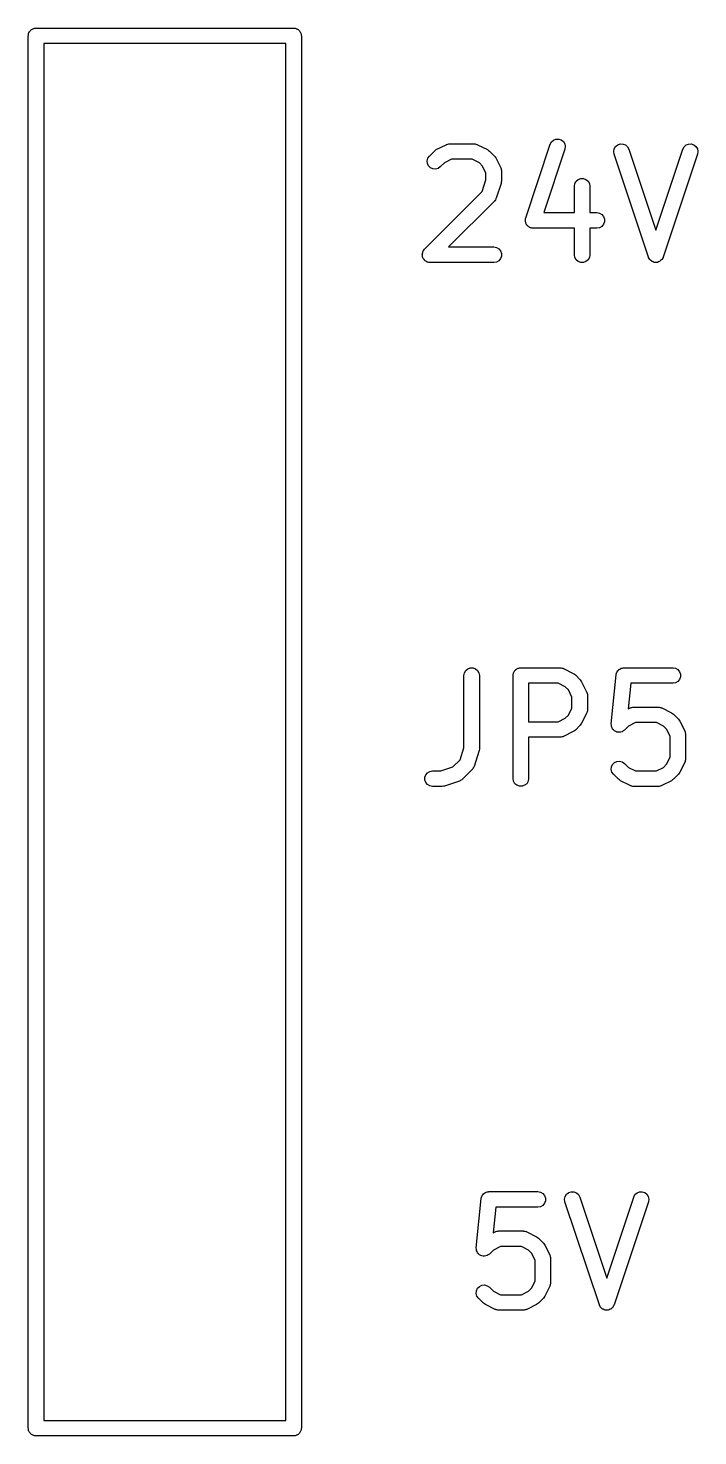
# Model space of a CAD drawing. Extents: x 25 to 346, y -457 to -16.
# Drawn here: x 192.03 to 198.53, y -399.89 to -386.24 of the extents above; entities that cross this region are included whole.
import ezdxf

# ---------------------------------------------------------------- set-up
doc = ezdxf.new("R2010")
doc.units = 0
doc.header["$MEASUREMENT"] = 0
doc.layers.add('BLACK', color=7, linetype='CONTINUOUS')

msp = doc.modelspace()

# ---------------------------------------------------------------- linework, layer by layer
at = {"layer": 'Black'}
for p, q in [((192.036, -386.296), (192.037, -386.289)), ((192.037, -386.289), (192.04, -386.284)), ((192.04, -386.284), (192.043, -386.277)), ((192.043, -386.277), (192.047, -386.272)), ((192.047, -386.272), (192.05, -386.267)), ((192.05, -386.267), (192.055, -386.263)), ((192.055, -386.263), (192.059, -386.258)), ((192.059, -386.258), (192.065, -386.254)), ((192.065, -386.254), (192.07, -386.25)), ((192.07, -386.25), (192.076, -386.248)), ((192.076, -386.248), (192.082, -386.245)), ((192.082, -386.245), (192.088, -386.243)), ((192.088, -386.243), (192.094, -386.241)), ((192.094, -386.241), (192.101, -386.241)), ((192.101, -386.241), (192.107, -386.24)), ((192.107, -386.24), (194.607, -386.24)), ((194.607, -386.24), (194.614, -386.241)), ((194.614, -386.241), (194.621, -386.241)), ((194.621, -386.241), (194.627, -386.243)), ((194.627, -386.243), (194.633, -386.245)), ((194.633, -386.245), (194.639, -386.248)), ((194.639, -386.248), (194.645, -386.25)), ((194.645, -386.25), (194.65, -386.254)), ((194.65, -386.254), (194.656, -386.258)), ((194.656, -386.258), (194.66, -386.263)), ((194.66, -386.263), (194.665, -386.267)), ((194.665, -386.267), (194.668, -386.272)), ((194.668, -386.272), (194.672, -386.277)), ((194.672, -386.277), (194.675, -386.284)), ((194.675, -386.284), (194.678, -386.289)), ((194.678, -386.289), (194.679, -386.296)), ((192.032, -386.315), (192.034, -386.309)), ((192.032, -399.815), (192.032, -386.315)), ((192.034, -386.302), (192.036, -386.296)), ((192.034, -386.309), (192.034, -386.302)), ((192.183, -386.39), (192.183, -399.74)), ((194.532, -386.39), (192.183, -386.39)), ((194.532, -399.74), (194.532, -386.39)), ((194.679, -386.296), (194.681, -386.302)), ((194.681, -386.302), (194.681, -386.309)), ((194.681, -386.309), (194.683, -386.315)), ((194.683, -386.315), (194.683, -399.815)), ((195.991, -387.418), (196.086, -387.37)), ((196.086, -387.37), (196.09, -387.369)), ((196.09, -387.369), (196.094, -387.367)), ((196.094, -387.367), (196.103, -387.365)), ((196.103, -387.365), (196.111, -387.363)), ((196.111, -387.363), (196.116, -387.363)), ((196.116, -387.363), (196.12, -387.362)), ((196.12, -387.362), (196.358, -387.362)), ((196.358, -387.362), (196.362, -387.363)), ((196.362, -387.363), (196.367, -387.363)), ((196.367, -387.363), (196.375, -387.365)), ((196.375, -387.365), (196.384, -387.367)), ((196.384, -387.367), (196.387, -387.369)), ((196.387, -387.369), (196.392, -387.37)), ((196.392, -387.37), (196.487, -387.418)), ((196.858, -388.08), (197.096, -387.366)), ((197.096, -387.366), (197.109, -387.343)), ((197.109, -387.343), (197.128, -387.326)), ((197.128, -387.326), (197.152, -387.316)), ((197.152, -387.316), (197.179, -387.316)), ((197.179, -387.316), (197.203, -387.324)), ((197.203, -387.324), (197.224, -387.34)), ((197.224, -387.34), (197.237, -387.362)), ((197.237, -387.362), (197.242, -387.388)), ((197.73, -387.388), (197.751, -387.371)), ((197.751, -387.371), (197.776, -387.363)), ((197.776, -387.363), (197.802, -387.364)), ((197.802, -387.364), (197.826, -387.373)), ((197.826, -387.373), (197.845, -387.391)), ((198.394, -387.391), (198.414, -387.373)), ((198.414, -387.373), (198.438, -387.364)), ((198.438, -387.364), (198.464, -387.363)), ((198.464, -387.363), (198.489, -387.371)), ((198.489, -387.371), (198.509, -387.388)), ((195.902, -387.526), (195.909, -387.501)), ((195.909, -387.501), (195.924, -387.48)), ((195.924, -387.48), (195.972, -387.432)), ((195.972, -387.432), (195.981, -387.425)), ((195.981, -387.425), (195.991, -387.418)), ((196.138, -387.512), (196.069, -387.547)), ((196.34, -387.512), (196.138, -387.512)), ((196.409, -387.547), (196.34, -387.512)), ((196.487, -387.418), (196.496, -387.425)), ((196.496, -387.425), (196.506, -387.432)), ((196.506, -387.432), (196.554, -387.48)), ((196.554, -387.48), (196.561, -387.489)), ((196.561, -387.489), (196.568, -387.499)), ((196.568, -387.499), (196.616, -387.594)), ((197.239, -387.413), (197.033, -388.029)), ((197.242, -387.388), (197.239, -387.413)), ((197.712, -387.435), (197.717, -387.41)), ((197.715, -387.461), (197.712, -387.435)), ((198.049, -388.461), (197.715, -387.461)), ((197.717, -387.41), (197.73, -387.388)), ((197.845, -387.391), (197.858, -387.414)), ((197.858, -387.414), (198.12, -388.2)), ((198.12, -388.2), (198.382, -387.414)), ((198.524, -387.461), (198.191, -388.461)), ((198.382, -387.414), (198.394, -387.391)), ((198.509, -387.388), (198.523, -387.41)), ((198.523, -387.41), (198.528, -387.435)), ((198.528, -387.435), (198.524, -387.461)), ((195.905, -387.552), (195.902, -387.526)), ((195.916, -387.576), (195.905, -387.552)), ((195.934, -387.594), (195.916, -387.576)), ((195.958, -387.605), (195.934, -387.594)), ((195.984, -387.607), (195.958, -387.605)), ((196.009, -387.601), (195.984, -387.607)), ((196.03, -387.586), (196.009, -387.601)), ((196.069, -387.547), (196.03, -387.586)), ((196.439, -387.577), (196.409, -387.547)), ((196.473, -387.646), (196.439, -387.577)), ((196.473, -387.711), (196.473, -387.646)), ((196.616, -387.594), (196.617, -387.598)), ((196.617, -387.598), (196.619, -387.602)), ((196.619, -387.602), (196.62, -387.611)), ((196.62, -387.611), (196.623, -387.619)), ((196.623, -387.619), (196.623, -387.624)), ((196.623, -387.624), (196.623, -387.628)), ((196.623, -387.628), (196.623, -387.723)), ((196.435, -387.825), (196.473, -387.711)), ((196.62, -387.747), (196.572, -387.89)), ((196.621, -387.735), (196.62, -387.747)), ((196.623, -387.723), (196.621, -387.735)), ((197.331, -387.771), (197.335, -387.745)), ((197.331, -388.029), (197.331, -387.771)), ((197.335, -387.745), (197.348, -387.723)), ((197.348, -387.723), (197.368, -387.706)), ((197.368, -387.706), (197.393, -387.697)), ((197.393, -387.697), (197.419, -387.697)), ((197.419, -387.697), (197.443, -387.706)), ((197.443, -387.706), (197.463, -387.723)), ((197.463, -387.723), (197.476, -387.745)), ((197.476, -387.745), (197.481, -387.771)), ((197.481, -387.771), (197.481, -388.029)), ((195.876, -388.384), (196.435, -387.825)), ((196.554, -387.919), (196.11, -388.362)), ((196.556, -387.915), (196.554, -387.919)), ((196.56, -387.913), (196.556, -387.915)), ((196.564, -387.905), (196.56, -387.913)), ((196.569, -387.898), (196.564, -387.905)), ((196.57, -387.893), (196.569, -387.898)), ((196.572, -387.89), (196.57, -387.893)), ((197.033, -388.029), (197.331, -388.029)), ((197.481, -388.029), (197.548, -388.029)), ((197.548, -388.029), (197.574, -388.034)), ((197.574, -388.034), (197.597, -388.047)), ((197.597, -388.047), (197.613, -388.067)), ((197.613, -388.067), (197.622, -388.091)), ((196.854, -388.106), (196.856, -388.099)), ((196.856, -388.112), (196.854, -388.106)), ((196.856, -388.091), (196.857, -388.086)), ((196.856, -388.099), (196.856, -388.091)), ((196.856, -388.117), (196.856, -388.112)), ((196.858, -388.124), (196.856, -388.117)), ((196.857, -388.086), (196.858, -388.08)), ((196.86, -388.132), (196.858, -388.124)), ((196.863, -388.136), (196.86, -388.132)), ((196.864, -388.142), (196.863, -388.136)), ((196.869, -388.147), (196.864, -388.142)), ((196.873, -388.154), (196.869, -388.147)), ((196.878, -388.157), (196.873, -388.154)), ((196.881, -388.162), (196.878, -388.157)), ((196.888, -388.165), (196.881, -388.162)), ((196.894, -388.17), (196.888, -388.165)), ((196.899, -388.172), (196.894, -388.17)), ((196.904, -388.175), (196.899, -388.172)), ((196.911, -388.176), (196.904, -388.175)), ((196.918, -388.178), (196.911, -388.176)), ((196.924, -388.178), (196.918, -388.178)), ((196.929, -388.179), (196.924, -388.178)), ((197.331, -388.179), (196.929, -388.179)), ((197.331, -388.437), (197.331, -388.179)), ((197.548, -388.179), (197.481, -388.179)), ((197.481, -388.179), (197.481, -388.437)), ((197.574, -388.175), (197.548, -388.179)), ((197.597, -388.162), (197.574, -388.175)), ((197.613, -388.142), (197.597, -388.162)), ((197.622, -388.117), (197.613, -388.142)), ((197.622, -388.091), (197.622, -388.117)), ((195.855, -388.431), (195.856, -388.428)), ((195.856, -388.441), (195.855, -388.431)), ((195.856, -388.424), (195.859, -388.415)), ((195.856, -388.428), (195.856, -388.424)), ((195.856, -388.45), (195.856, -388.441)), ((195.857, -388.454), (195.856, -388.45)), ((195.857, -388.457), (195.857, -388.454)), ((195.861, -388.466), (195.857, -388.457)), ((195.859, -388.415), (195.861, -388.406)), ((195.861, -388.406), (195.863, -388.403)), ((195.864, -388.475), (195.861, -388.466)), ((195.863, -388.403), (195.864, -388.4)), ((195.864, -388.4), (195.871, -388.392)), ((195.867, -388.477), (195.864, -388.475)), ((195.868, -388.48), (195.867, -388.477)), ((195.871, -388.392), (195.876, -388.384)), ((196.11, -388.362), (196.548, -388.362)), ((196.548, -388.362), (196.574, -388.367)), ((196.574, -388.367), (196.597, -388.38)), ((196.597, -388.38), (196.613, -388.4)), ((196.613, -388.475), (196.597, -388.495)), ((196.613, -388.4), (196.622, -388.424)), ((196.622, -388.45), (196.613, -388.475)), ((196.622, -388.424), (196.622, -388.45)), ((197.335, -388.463), (197.331, -388.437)), ((197.348, -388.486), (197.335, -388.463)), ((197.476, -388.463), (197.463, -388.486)), ((197.481, -388.437), (197.476, -388.463)), ((198.05, -388.463), (198.049, -388.461)), ((198.05, -388.465), (198.05, -388.463)), ((198.056, -388.474), (198.05, -388.465)), ((198.061, -388.484), (198.056, -388.474)), ((198.184, -388.474), (198.179, -388.484)), ((198.19, -388.465), (198.184, -388.474)), ((198.191, -388.461), (198.19, -388.463)), ((198.19, -388.463), (198.19, -388.465)), ((195.875, -388.487), (195.868, -388.48)), ((195.881, -388.495), (195.875, -388.487)), ((195.884, -388.496), (195.881, -388.495)), ((195.886, -388.499), (195.884, -388.496)), ((195.895, -388.503), (195.886, -388.499)), ((195.904, -388.508), (195.895, -388.503)), ((195.907, -388.508), (195.904, -388.508)), ((195.91, -388.51), (195.907, -388.508)), ((195.92, -388.511), (195.91, -388.51)), ((195.929, -388.512), (195.92, -388.511)), ((196.548, -388.512), (195.929, -388.512)), ((196.574, -388.508), (196.548, -388.512)), ((196.597, -388.495), (196.574, -388.508)), ((197.368, -388.502), (197.348, -388.486)), ((197.393, -388.511), (197.368, -388.502)), ((197.419, -388.511), (197.393, -388.511)), ((197.443, -388.502), (197.419, -388.511)), ((197.463, -388.486), (197.443, -388.502)), ((198.063, -388.485), (198.061, -388.484)), ((198.064, -388.487), (198.063, -388.485)), ((198.072, -388.494), (198.064, -388.487)), ((198.081, -388.501), (198.072, -388.494)), ((198.083, -388.502), (198.081, -388.501)), ((198.084, -388.503), (198.083, -388.502)), ((198.095, -388.507), (198.084, -388.503)), ((198.105, -388.511), (198.095, -388.507)), ((198.107, -388.511), (198.105, -388.511)), ((198.109, -388.512), (198.107, -388.511)), ((198.12, -388.511), (198.109, -388.512)), ((198.131, -388.512), (198.12, -388.511)), ((198.133, -388.511), (198.131, -388.512)), ((198.135, -388.511), (198.133, -388.511)), ((198.145, -388.507), (198.135, -388.511)), ((198.156, -388.503), (198.145, -388.507)), ((198.157, -388.502), (198.156, -388.503)), ((198.159, -388.501), (198.157, -388.502)), ((198.167, -388.494), (198.159, -388.501)), ((198.176, -388.487), (198.167, -388.494)), ((198.177, -388.485), (198.176, -388.487)), ((198.179, -388.484), (198.177, -388.485)), ((196.259, -392.517), (196.264, -392.492)), ((196.259, -393.219), (196.259, -392.517)), ((196.264, -392.492), (196.277, -392.469)), ((196.277, -392.469), (196.297, -392.452)), ((196.297, -392.452), (196.321, -392.444)), ((196.321, -392.444), (196.347, -392.444)), ((196.347, -392.444), (196.372, -392.452)), ((196.372, -392.452), (196.392, -392.469)), ((196.392, -392.469), (196.405, -392.492)), ((196.405, -392.492), (196.409, -392.517)), ((196.409, -392.517), (196.409, -393.232)), ((196.735, -392.517), (196.736, -392.511)), ((196.735, -393.517), (196.735, -392.517)), ((196.736, -392.504), (196.739, -392.498)), ((196.736, -392.511), (196.736, -392.504)), ((196.739, -392.498), (196.74, -392.492)), ((196.74, -392.492), (196.743, -392.486)), ((196.743, -392.486), (196.745, -392.48)), ((196.745, -392.48), (196.75, -392.475)), ((196.75, -392.475), (196.753, -392.469)), ((196.753, -392.469), (196.758, -392.465)), ((196.758, -392.465), (196.762, -392.46)), ((196.762, -392.46), (196.768, -392.457)), ((196.768, -392.457), (196.773, -392.452)), ((196.773, -392.452), (196.779, -392.45)), ((196.779, -392.45), (196.785, -392.447)), ((196.785, -392.447), (196.791, -392.446)), ((196.791, -392.446), (196.797, -392.444)), ((196.797, -392.444), (196.804, -392.444)), ((196.804, -392.444), (196.81, -392.442)), ((196.81, -392.442), (197.191, -392.442)), ((197.191, -392.442), (197.196, -392.443)), ((197.196, -392.443), (197.2, -392.443)), ((197.2, -392.443), (197.208, -392.445)), ((197.208, -392.445), (197.217, -392.447)), ((197.217, -392.447), (197.221, -392.449)), ((197.221, -392.449), (197.225, -392.45)), ((197.225, -392.45), (197.32, -392.498)), ((197.32, -392.498), (197.33, -392.505)), ((197.33, -392.505), (197.34, -392.512)), ((197.34, -392.512), (197.387, -392.56)), ((197.387, -392.56), (197.394, -392.569)), ((197.394, -392.569), (197.401, -392.579)), ((197.688, -392.986), (197.736, -392.51)), ((197.736, -392.504), (197.74, -392.495)), ((197.736, -392.507), (197.736, -392.504)), ((197.736, -392.51), (197.736, -392.507)), ((197.74, -392.495), (197.743, -392.485)), ((197.743, -392.485), (197.744, -392.483)), ((197.744, -392.483), (197.745, -392.48)), ((197.745, -392.48), (197.752, -392.472)), ((197.752, -392.472), (197.758, -392.464)), ((197.758, -392.464), (197.76, -392.462)), ((197.76, -392.462), (197.762, -392.46)), ((197.762, -392.46), (197.771, -392.455)), ((197.771, -392.455), (197.78, -392.449)), ((197.78, -392.449), (197.782, -392.448)), ((197.782, -392.448), (197.785, -392.447)), ((197.785, -392.447), (197.795, -392.445)), ((197.795, -392.445), (197.805, -392.443)), ((197.805, -392.443), (197.808, -392.443)), ((197.808, -392.443), (197.81, -392.442)), ((197.81, -392.442), (198.287, -392.442)), ((198.287, -392.442), (198.312, -392.447)), ((198.312, -392.447), (198.335, -392.46)), ((198.335, -392.46), (198.351, -392.48)), ((198.351, -392.555), (198.335, -392.575)), ((198.351, -392.48), (198.36, -392.504)), ((198.36, -392.53), (198.351, -392.555)), ((198.36, -392.504), (198.36, -392.53)), ((196.885, -392.592), (196.885, -392.966)), ((197.174, -392.592), (196.885, -392.592)), ((197.242, -392.627), (197.174, -392.592)), ((197.273, -392.657), (197.242, -392.627)), ((197.307, -392.726), (197.273, -392.657)), ((197.401, -392.579), (197.449, -392.674)), ((197.449, -392.674), (197.45, -392.678)), ((197.45, -392.678), (197.452, -392.682)), ((197.452, -392.682), (197.454, -392.691)), ((197.454, -392.691), (197.456, -392.699)), ((197.456, -392.699), (197.456, -392.704)), ((197.456, -392.704), (197.457, -392.708)), ((197.457, -392.708), (197.457, -392.851)), ((197.878, -392.592), (197.853, -392.841)), ((198.287, -392.592), (197.878, -392.592)), ((198.312, -392.588), (198.287, -392.592)), ((198.335, -392.575), (198.312, -392.588)), ((197.273, -392.902), (197.307, -392.833)), ((197.307, -392.833), (197.307, -392.726)), ((197.853, -392.841), (197.872, -392.831)), ((197.872, -392.831), (197.876, -392.83)), ((197.876, -392.83), (197.88, -392.828)), ((197.88, -392.828), (197.889, -392.826)), ((197.889, -392.826), (197.897, -392.824)), ((197.897, -392.824), (197.901, -392.824)), ((197.901, -392.824), (197.906, -392.823)), ((197.906, -392.823), (198.144, -392.823)), ((198.144, -392.823), (198.148, -392.824)), ((198.148, -392.824), (198.152, -392.824)), ((198.152, -392.824), (198.161, -392.826)), ((198.161, -392.826), (198.169, -392.828)), ((198.169, -392.828), (198.173, -392.83)), ((198.173, -392.83), (198.177, -392.831)), ((198.177, -392.831), (198.272, -392.879)), ((196.885, -392.966), (197.174, -392.966)), ((197.174, -392.966), (197.242, -392.932)), ((197.242, -392.932), (197.273, -392.902)), ((197.401, -392.979), (197.394, -392.989)), ((197.449, -392.884), (197.401, -392.979)), ((197.45, -392.88), (197.449, -392.884)), ((197.452, -392.876), (197.45, -392.88)), ((197.454, -392.868), (197.452, -392.876)), ((197.456, -392.859), (197.454, -392.868)), ((197.457, -392.851), (197.456, -392.855)), ((197.456, -392.855), (197.456, -392.859)), ((197.923, -392.973), (197.855, -393.008)), ((198.126, -392.973), (197.923, -392.973)), ((198.195, -393.008), (198.126, -392.973)), ((198.272, -392.879), (198.282, -392.886)), ((198.282, -392.886), (198.292, -392.893)), ((198.292, -392.893), (198.34, -392.941)), ((198.34, -392.941), (198.346, -392.95)), ((198.346, -392.95), (198.354, -392.96)), ((198.354, -392.96), (198.401, -393.055)), ((197.191, -393.116), (196.885, -393.116)), ((196.885, -393.116), (196.885, -393.517)), ((197.196, -393.115), (197.191, -393.116)), ((197.2, -393.116), (197.196, -393.115)), ((197.208, -393.113), (197.2, -393.116)), ((197.217, -393.112), (197.208, -393.113)), ((197.221, -393.11), (197.217, -393.112)), ((197.225, -393.108), (197.221, -393.11)), ((197.32, -393.061), (197.225, -393.108)), ((197.33, -393.053), (197.32, -393.061)), ((197.34, -393.047), (197.33, -393.053)), ((197.387, -392.999), (197.34, -393.047)), ((197.394, -392.989), (197.387, -392.999)), ((197.688, -392.987), (197.688, -392.986)), ((197.689, -393), (197.688, -392.987)), ((197.688, -392.987), (197.688, -392.987)), ((197.69, -393.012), (197.689, -393)), ((197.69, -393.013), (197.69, -393.012)), ((197.696, -393.024), (197.69, -393.013)), ((197.69, -393.013), (197.69, -393.013)), ((197.701, -393.036), (197.696, -393.024)), ((197.701, -393.037), (197.701, -393.036)), ((197.701, -393.036), (197.701, -393.036)), ((197.71, -393.045), (197.701, -393.037)), ((197.719, -393.054), (197.71, -393.045)), ((197.719, -393.055), (197.719, -393.054)), ((197.72, -393.055), (197.719, -393.055)), ((197.731, -393.06), (197.72, -393.055)), ((197.742, -393.066), (197.731, -393.06)), ((197.743, -393.066), (197.742, -393.066)), ((197.756, -393.067), (197.743, -393.066)), ((197.743, -393.066), (197.743, -393.066)), ((197.768, -393.068), (197.756, -393.067)), ((197.769, -393.068), (197.768, -393.068)), ((197.781, -393.065), (197.769, -393.068)), ((197.769, -393.068), (197.769, -393.068)), ((197.794, -393.062), (197.781, -393.065)), ((197.805, -393.054), (197.794, -393.062)), ((197.794, -393.062), (197.794, -393.062)), ((197.794, -393.062), (197.794, -393.062)), ((197.815, -393.047), (197.805, -393.054)), ((197.816, -393.047), (197.815, -393.047)), ((197.815, -393.047), (197.815, -393.047)), ((197.855, -393.008), (197.816, -393.047)), ((198.225, -393.038), (198.195, -393.008)), ((198.259, -393.107), (198.225, -393.038)), ((198.259, -393.309), (198.259, -393.107)), ((198.401, -393.055), (198.402, -393.059)), ((198.402, -393.059), (198.405, -393.063)), ((198.405, -393.063), (198.406, -393.072)), ((198.406, -393.072), (198.409, -393.08)), ((198.409, -393.08), (198.408, -393.085)), ((198.408, -393.085), (198.409, -393.089)), ((198.409, -393.089), (198.409, -393.327)), ((196.221, -393.334), (196.259, -393.219)), ((196.405, -393.255), (196.358, -393.398)), ((196.407, -393.244), (196.405, -393.255)), ((196.409, -393.232), (196.407, -393.244)), ((196.151, -393.404), (196.221, -393.334)), ((197.69, -393.403), (197.701, -393.379)), ((197.701, -393.379), (197.72, -393.361)), ((197.72, -393.361), (197.743, -393.35)), ((197.743, -393.35), (197.769, -393.347)), ((197.769, -393.347), (197.794, -393.354)), ((197.794, -393.354), (197.816, -393.369)), ((197.816, -393.369), (197.855, -393.408)), ((198.195, -393.408), (198.225, -393.378)), ((198.225, -393.378), (198.259, -393.309)), ((198.401, -393.36), (198.354, -393.456)), ((198.402, -393.356), (198.401, -393.36)), ((198.405, -393.353), (198.402, -393.356)), ((198.406, -393.344), (198.405, -393.353)), ((198.409, -393.335), (198.406, -393.344)), ((198.409, -393.327), (198.408, -393.331)), ((198.408, -393.331), (198.409, -393.335)), ((195.879, -393.504), (195.888, -393.48)), ((195.879, -393.53), (195.879, -393.504)), ((195.888, -393.48), (195.905, -393.46)), ((195.905, -393.46), (195.928, -393.447)), ((195.928, -393.447), (195.953, -393.442)), ((195.953, -393.442), (196.036, -393.442)), ((196.036, -393.442), (196.151, -393.404)), ((196.238, -393.529), (196.23, -393.533)), ((196.241, -393.525), (196.238, -393.529)), ((196.244, -393.523), (196.241, -393.525)), ((196.34, -393.428), (196.244, -393.523)), ((196.342, -393.424), (196.34, -393.428)), ((196.345, -393.421), (196.342, -393.424)), ((196.349, -393.413), (196.345, -393.421)), ((196.355, -393.406), (196.349, -393.413)), ((196.356, -393.402), (196.355, -393.406)), ((196.358, -393.398), (196.356, -393.402)), ((196.74, -393.543), (196.735, -393.517)), ((196.885, -393.517), (196.881, -393.543)), ((197.688, -393.429), (197.69, -393.403)), ((197.695, -393.454), (197.688, -393.429)), ((197.71, -393.475), (197.695, -393.454)), ((197.757, -393.523), (197.71, -393.475)), ((197.767, -393.53), (197.757, -393.523)), ((197.855, -393.408), (197.923, -393.442)), ((197.923, -393.442), (198.126, -393.442)), ((198.126, -393.442), (198.195, -393.408)), ((198.292, -393.523), (198.282, -393.53)), ((198.34, -393.475), (198.292, -393.523)), ((198.346, -393.465), (198.34, -393.475)), ((198.354, -393.456), (198.346, -393.465)), ((195.888, -393.555), (195.879, -393.53)), ((195.905, -393.575), (195.888, -393.555)), ((195.928, -393.588), (195.905, -393.575)), ((195.953, -393.592), (195.928, -393.588)), ((196.048, -393.592), (195.953, -393.592)), ((196.06, -393.59), (196.048, -393.592)), ((196.072, -393.589), (196.06, -393.59)), ((196.215, -393.541), (196.072, -393.589)), ((196.219, -393.539), (196.215, -393.541)), ((196.223, -393.538), (196.219, -393.539)), ((196.23, -393.533), (196.223, -393.538)), ((196.753, -393.566), (196.74, -393.543)), ((196.773, -393.582), (196.753, -393.566)), ((196.797, -393.591), (196.773, -393.582)), ((196.823, -393.591), (196.797, -393.591)), ((196.848, -393.582), (196.823, -393.591)), ((196.868, -393.566), (196.848, -393.582)), ((196.881, -393.543), (196.868, -393.566)), ((197.777, -393.537), (197.767, -393.53)), ((197.872, -393.584), (197.777, -393.537)), ((197.876, -393.586), (197.872, -393.584)), ((197.88, -393.588), (197.876, -393.586)), ((197.889, -393.589), (197.88, -393.588)), ((197.897, -393.592), (197.889, -393.589)), ((197.901, -393.592), (197.897, -393.592)), ((197.906, -393.592), (197.901, -393.592)), ((198.144, -393.592), (197.906, -393.592)), ((198.148, -393.592), (198.144, -393.592)), ((198.152, -393.592), (198.148, -393.592)), ((198.161, -393.589), (198.152, -393.592)), ((198.169, -393.588), (198.161, -393.589)), ((198.173, -393.586), (198.169, -393.588)), ((198.177, -393.584), (198.173, -393.586)), ((198.272, -393.537), (198.177, -393.584)), ((198.282, -393.53), (198.272, -393.537)), ((196.379, -398.066), (196.426, -397.59)), ((196.426, -397.59), (196.427, -397.587)), ((196.427, -397.584), (196.43, -397.575)), ((196.427, -397.587), (196.427, -397.584)), ((196.43, -397.575), (196.433, -397.565)), ((196.433, -397.565), (196.435, -397.563)), ((196.435, -397.563), (196.436, -397.56)), ((196.436, -397.56), (196.442, -397.552)), ((196.442, -397.552), (196.448, -397.544)), ((196.448, -397.544), (196.451, -397.542)), ((196.451, -397.542), (196.453, -397.54)), ((196.453, -397.54), (196.462, -397.535)), ((196.462, -397.535), (196.47, -397.529)), ((196.47, -397.529), (196.473, -397.528)), ((196.473, -397.528), (196.475, -397.527)), ((196.475, -397.527), (196.485, -397.525)), ((196.485, -397.525), (196.495, -397.523)), ((196.495, -397.523), (196.498, -397.523)), ((196.498, -397.523), (196.501, -397.522)), ((196.501, -397.522), (196.977, -397.522)), ((196.977, -397.522), (197.003, -397.527)), ((197.003, -397.527), (197.025, -397.54)), ((197.025, -397.54), (197.042, -397.56)), ((197.042, -397.56), (197.051, -397.584)), ((197.051, -397.61), (197.042, -397.635)), ((197.051, -397.584), (197.051, -397.61)), ((197.235, -397.595), (197.241, -397.57)), ((197.239, -397.621), (197.235, -397.595)), ((197.573, -398.621), (197.239, -397.621)), ((197.241, -397.57), (197.254, -397.548)), ((197.254, -397.548), (197.275, -397.531)), ((197.275, -397.531), (197.299, -397.523)), ((197.299, -397.523), (197.325, -397.524)), ((197.325, -397.524), (197.35, -397.533)), ((197.35, -397.533), (197.369, -397.551)), ((197.369, -397.551), (197.382, -397.574)), ((197.382, -397.574), (197.644, -398.36)), ((197.644, -398.36), (197.906, -397.574)), ((198.048, -397.621), (197.715, -398.621)), ((197.906, -397.574), (197.918, -397.551)), ((197.918, -397.551), (197.938, -397.533)), ((197.938, -397.533), (197.962, -397.524)), ((197.962, -397.524), (197.988, -397.523)), ((197.988, -397.523), (198.013, -397.531)), ((198.013, -397.531), (198.033, -397.548)), ((198.033, -397.548), (198.047, -397.57)), ((198.047, -397.57), (198.052, -397.595)), ((198.052, -397.595), (198.048, -397.621)), ((196.569, -397.672), (196.544, -397.921)), ((196.977, -397.672), (196.569, -397.672)), ((197.003, -397.668), (196.977, -397.672)), ((197.025, -397.655), (197.003, -397.668)), ((197.042, -397.635), (197.025, -397.655)), ((196.544, -397.921), (196.563, -397.911)), ((196.563, -397.911), (196.567, -397.91)), ((196.567, -397.91), (196.57, -397.908)), ((196.57, -397.908), (196.579, -397.906)), ((196.579, -397.906), (196.587, -397.904)), ((196.587, -397.904), (196.592, -397.904)), ((196.592, -397.904), (196.596, -397.903)), ((196.596, -397.903), (196.834, -397.903)), ((196.834, -397.903), (196.838, -397.904)), ((196.838, -397.904), (196.843, -397.904)), ((196.843, -397.904), (196.851, -397.906)), ((196.851, -397.906), (196.86, -397.908)), ((196.86, -397.908), (196.864, -397.91)), ((196.864, -397.91), (196.868, -397.911)), ((196.868, -397.911), (196.963, -397.959)), ((196.963, -397.959), (196.973, -397.966)), ((196.973, -397.966), (196.982, -397.973)), ((196.982, -397.973), (197.03, -398.021)), ((197.03, -398.021), (197.037, -398.03)), ((197.037, -398.03), (197.044, -398.04)), ((196.379, -398.067), (196.379, -398.066)), ((196.38, -398.08), (196.379, -398.067)), ((196.379, -398.067), (196.379, -398.067)), ((196.381, -398.092), (196.38, -398.08)), ((196.381, -398.093), (196.381, -398.092)), ((196.386, -398.104), (196.381, -398.093)), ((196.381, -398.093), (196.381, -398.093)), ((196.391, -398.116), (196.386, -398.104)), ((196.392, -398.116), (196.391, -398.116)), ((196.392, -398.117), (196.392, -398.116)), ((196.401, -398.125), (196.392, -398.117)), ((196.409, -398.134), (196.401, -398.125)), ((196.41, -398.135), (196.409, -398.134)), ((196.422, -398.14), (196.41, -398.135)), ((196.41, -398.135), (196.41, -398.135)), ((196.433, -398.146), (196.422, -398.14)), ((196.434, -398.146), (196.433, -398.146)), ((196.433, -398.146), (196.433, -398.146)), ((196.446, -398.147), (196.434, -398.146)), ((196.459, -398.148), (196.446, -398.147)), ((196.46, -398.148), (196.459, -398.148)), ((196.459, -398.148), (196.459, -398.148)), ((196.472, -398.145), (196.46, -398.148)), ((196.484, -398.142), (196.472, -398.145)), ((196.485, -398.142), (196.484, -398.142)), ((196.484, -398.142), (196.484, -398.142)), ((196.495, -398.134), (196.485, -398.142)), ((196.506, -398.127), (196.495, -398.134)), ((196.545, -398.088), (196.506, -398.127)), ((196.506, -398.127), (196.506, -398.127)), ((196.506, -398.127), (196.506, -398.127)), ((196.614, -398.053), (196.545, -398.088)), ((196.816, -398.053), (196.614, -398.053)), ((196.885, -398.088), (196.816, -398.053)), ((196.915, -398.118), (196.885, -398.088)), ((196.95, -398.187), (196.915, -398.118)), ((197.044, -398.04), (197.092, -398.135)), ((197.092, -398.135), (197.093, -398.139)), ((197.093, -398.139), (197.095, -398.143)), ((197.095, -398.143), (197.097, -398.152)), ((197.097, -398.152), (197.099, -398.16)), ((197.099, -398.16), (197.099, -398.165)), ((197.099, -398.165), (197.1, -398.169)), ((197.1, -398.169), (197.1, -398.407)), ((196.95, -398.389), (196.95, -398.187)), ((196.392, -398.459), (196.41, -398.441)), ((196.41, -398.441), (196.434, -398.43)), ((196.434, -398.43), (196.46, -398.427)), ((196.46, -398.427), (196.485, -398.434)), ((196.485, -398.434), (196.506, -398.449)), ((196.915, -398.458), (196.95, -398.389)), ((197.092, -398.44), (197.044, -398.536)), ((197.093, -398.436), (197.092, -398.44)), ((197.095, -398.433), (197.093, -398.436)), ((197.097, -398.424), (197.095, -398.433)), ((197.099, -398.415), (197.097, -398.424)), ((197.1, -398.407), (197.099, -398.411)), ((197.099, -398.411), (197.099, -398.415)), ((196.379, -398.509), (196.381, -398.483)), ((196.385, -398.534), (196.379, -398.509)), ((196.381, -398.483), (196.392, -398.459)), ((196.4, -398.555), (196.385, -398.534)), ((196.448, -398.603), (196.4, -398.555)), ((196.506, -398.449), (196.545, -398.488)), ((196.545, -398.488), (196.614, -398.522)), ((196.614, -398.522), (196.816, -398.522)), ((196.816, -398.522), (196.885, -398.488)), ((196.885, -398.488), (196.915, -398.458)), ((197.03, -398.555), (196.982, -398.603)), ((197.037, -398.545), (197.03, -398.555)), ((197.044, -398.536), (197.037, -398.545)), ((196.458, -398.61), (196.448, -398.603)), ((196.467, -398.617), (196.458, -398.61)), ((196.563, -398.664), (196.467, -398.617)), ((196.567, -398.666), (196.563, -398.664)), ((196.57, -398.668), (196.567, -398.666)), ((196.579, -398.669), (196.57, -398.668)), ((196.587, -398.672), (196.579, -398.669)), ((196.592, -398.672), (196.587, -398.672)), ((196.596, -398.672), (196.592, -398.672)), ((196.834, -398.672), (196.596, -398.672)), ((196.838, -398.672), (196.834, -398.672)), ((196.843, -398.672), (196.838, -398.672)), ((196.851, -398.669), (196.843, -398.672)), ((196.86, -398.668), (196.851, -398.669)), ((196.864, -398.666), (196.86, -398.668)), ((196.868, -398.664), (196.864, -398.666)), ((196.963, -398.617), (196.868, -398.664)), ((196.973, -398.61), (196.963, -398.617)), ((196.982, -398.603), (196.973, -398.61)), ((197.574, -398.623), (197.573, -398.621)), ((197.574, -398.625), (197.574, -398.623)), ((197.58, -398.634), (197.574, -398.625)), ((197.585, -398.644), (197.58, -398.634)), ((197.586, -398.645), (197.585, -398.644)), ((197.588, -398.647), (197.586, -398.645)), ((197.596, -398.654), (197.588, -398.647)), ((197.604, -398.661), (197.596, -398.654)), ((197.606, -398.662), (197.604, -398.661)), ((197.608, -398.663), (197.606, -398.662)), ((197.618, -398.667), (197.608, -398.663)), ((197.629, -398.671), (197.618, -398.667)), ((197.631, -398.671), (197.629, -398.671)), ((197.633, -398.672), (197.631, -398.671)), ((197.644, -398.671), (197.633, -398.672)), ((197.655, -398.672), (197.644, -398.671)), ((197.657, -398.671), (197.655, -398.672)), ((197.659, -398.671), (197.657, -398.671)), ((197.669, -398.667), (197.659, -398.671)), ((197.679, -398.663), (197.669, -398.667)), ((197.681, -398.662), (197.679, -398.663)), ((197.683, -398.661), (197.681, -398.662)), ((197.691, -398.654), (197.683, -398.661)), ((197.7, -398.647), (197.691, -398.654)), ((197.701, -398.645), (197.7, -398.647)), ((197.702, -398.644), (197.701, -398.645)), ((197.708, -398.634), (197.702, -398.644)), ((197.713, -398.625), (197.708, -398.634)), ((197.714, -398.623), (197.713, -398.625)), ((197.715, -398.621), (197.714, -398.623)), ((192.183, -399.74), (194.532, -399.74)), ((192.034, -399.821), (192.032, -399.815)), ((192.034, -399.828), (192.034, -399.821)), ((192.036, -399.834), (192.034, -399.828)), ((192.037, -399.841), (192.036, -399.834)), ((192.04, -399.846), (192.037, -399.841)), ((192.043, -399.852), (192.04, -399.846)), ((192.047, -399.858), (192.043, -399.852)), ((192.05, -399.863), (192.047, -399.858)), ((192.055, -399.867), (192.05, -399.863)), ((192.059, -399.872), (192.055, -399.867)), ((192.065, -399.876), (192.059, -399.872)), ((192.07, -399.88), (192.065, -399.876)), ((192.076, -399.882), (192.07, -399.88)), ((192.082, -399.885), (192.076, -399.882)), ((192.088, -399.887), (192.082, -399.885)), ((192.094, -399.889), (192.088, -399.887)), ((192.101, -399.889), (192.094, -399.889)), ((192.107, -399.89), (192.101, -399.889)), ((194.607, -399.89), (192.107, -399.89)), ((194.614, -399.889), (194.607, -399.89)), ((194.621, -399.889), (194.614, -399.889)), ((194.627, -399.887), (194.621, -399.889)), ((194.633, -399.885), (194.627, -399.887)), ((194.639, -399.882), (194.633, -399.885)), ((194.645, -399.88), (194.639, -399.882)), ((194.65, -399.876), (194.645, -399.88)), ((194.656, -399.872), (194.65, -399.876)), ((194.66, -399.867), (194.656, -399.872)), ((194.665, -399.863), (194.66, -399.867)), ((194.668, -399.858), (194.665, -399.863)), ((194.672, -399.852), (194.668, -399.858)), ((194.675, -399.846), (194.672, -399.852)), ((194.678, -399.841), (194.675, -399.846)), ((194.679, -399.834), (194.678, -399.841)), ((194.681, -399.828), (194.679, -399.834)), ((194.683, -399.815), (194.681, -399.821)), ((194.681, -399.821), (194.681, -399.828))]:
    msp.add_line(p, q, dxfattribs=at)

doc.saveas('drawing.dxf')
